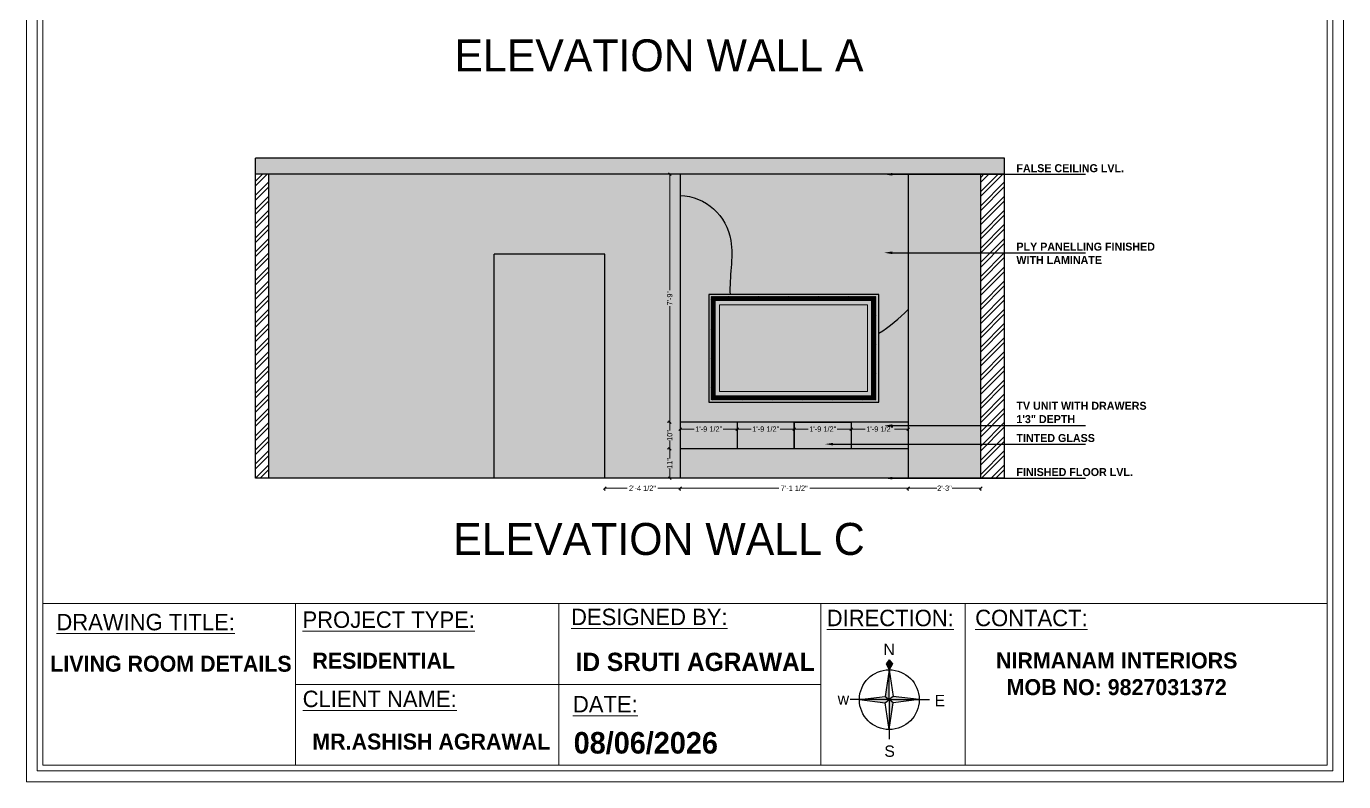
# Model space of a CAD drawing. Header units: inches. Extents: x 15448 to 46480, y -8154 to 0.
# Drawn here: x 19715.1 to 20208.8, y -6625.9 to -6342.6 of the extents above; entities that cross this region are included whole.
import ezdxf
from ezdxf import colors
from ezdxf.entities.mleader import LeaderData, LeaderLine
from ezdxf.math import Vec2, Vec3

# ---------------------------------------------------------------- set-up
doc = ezdxf.new("R2010")
doc.units = ezdxf.units.IN
doc.header["$MEASUREMENT"] = 0
for name, color, linetype in [('ELE', 5, 'Continuous'), ('FUR', 42, 'Continuous'), ('furni', 253, 'Continuous'), ('IEL-HATCH-002', 7, 'Continuous')]:
    doc.layers.add(name, color=color, linetype=linetype)
doc.layers.add('WALL', color=23, linetype='Continuous', lineweight=15)
doc.styles.add('b.k', font='verdana.ttf')
doc.styles.add('HEMI', font='stylu.ttf')
doc.styles.get("Standard").update_dxf_attribs({"font": 'arial.ttf'})
doc.dimstyles.new('STANDARD$0', dxfattribs={"dimscale": 0, "dimtxt": 6, "dimasz": 3, "dimexe": 2, "dimexo": 2, "dimgap": 0, "dimtad": 0, "dimtih": 1, "dimtoh": 1, "dimdec": 1, "dimzin": 0, "dimdsep": 46, "dimlunit": 4, "dimtxsty": 'b.k', "dimcen": 2.5, "dimclrd": 256, "dimclre": 256, "dimclrt": 256, "dimadec": 0, "dimazin": 0, "dimtfac": 1, "dimtdec": 1, "dimtofl": 0, "dimtmove": 2, "dimatfit": 2, "dimfxl": 1, "dimfrac": 2, "dimtolj": 1, "dimtzin": 0, "dimlwd": 9, "dimlwe": 9, "dimarcsym": 0})
pattern_1 = [(45, (13568.8244, -4343.7155), (-2.6516504, 2.6516504), []), (45, (13570.5922, -4343.7155), (-2.6516504, 2.6516504), [])]

# ---------------------------------------------------------------- blocks, each defined once
blk = doc.blocks.new('gjj')
at = {"layer": 'WALL', "ltscale": 0.1}
h = blk.add_hatch(dxfattribs=at)
h.set_pattern_fill('ANSI31', scale=0.736604)
h.set_pattern_definition([(45, (-20692.96799, 13986.68918), (-0.06510723097, 0.06510723097), [])])
h.paths.add_polyline_path([(7504.88, 2140.44), (7461.28, 2140.44), (7461.28, 2112.98), (7504.88, 2112.98)])
h.paths.add_polyline_path([(7503.78, 2139.34), (7503.78, 2114.09), (7462.39, 2114.09), (7462.39, 2139.34)], flags=16)
at = {"color": 7}
blk.add_lwpolyline([(7505.68, 2140.89), (7460.68, 2140.89), (7460.68, 2112.39), (7505.68, 2112.39)], close=True, dxfattribs=at)
at = {"layer": 'WALL', "color": 7, "ltscale": 0.1}
for points in [[(7462.39, 2139.34), (7503.78, 2139.34), (7503.78, 2114.09), (7462.39, 2114.09)], [(7463.49, 2138.23), (7502.67, 2138.23), (7502.67, 2115.19), (7463.49, 2115.19)]]:
    blk.add_lwpolyline(points, close=True, dxfattribs=at)
blk = doc.blocks.new('rrwtr')
at = {"xscale": 0.5603806063608664, "yscale": 0.5603806063608664, "zscale": 0.5603806063608664}
blk.add_blockref('gjj', (2821.22, 274.93), dxfattribs=at)
blk = doc.blocks.new('_Oblique')
at = {"color": 0, "linetype": 'ByBlock', "lineweight": -2}
blk.add_line((-0.5, -0.5), (0.5, 0.5), dxfattribs=at)
blk = doc.blocks.new('*D896')
at = {"color": 5, "lineweight": 9, "transparency": 16777216}
for p, q in [((20045.64, -6515.83), (20045.64, -6516.83)), ((20045.64, -6515.83), (20056.28, -6515.83)), ((20072.79, -6515.83), (20062.14, -6515.83)), ((20072.79, -6515.83), (20072.79, -6516.83))]:
    blk.add_line(p, q, dxfattribs=at)
at = {"layer": 'Defpoints', "color": 0, "transparency": 16777216}
for p in [(20045.64, -6512.06), (20072.79, -6512.06), (20045.64, -6515.83)]:
    blk.add_point(p, dxfattribs=at)
at = {"color": 5, "lineweight": 9, "transparency": 16777216, "rotation": 180}
blk.add_blockref('_Oblique', (20045.64, -6515.83), dxfattribs=at)
at = {"color": 5, "lineweight": 9, "transparency": 16777216}
blk.add_blockref('_Oblique', (20072.79, -6515.83), dxfattribs=at)
at = {"color": 5, "transparency": 16777216, "insert": (20059.21, -6515.83), "char_height": 2, "attachment_point": 5, "style": 'HEMI'}
blk.add_mtext('\\A1;2\'-3"', dxfattribs=at)
blk = doc.blocks.new('*D897')
at = {"color": 5, "lineweight": 9, "transparency": 16777216}
for p, q in [((19960.14, -6515.83), (19960.14, -6516.83)), ((19960.14, -6515.83), (19997.09, -6515.83)), ((20045.64, -6515.83), (20008.7, -6515.83)), ((20045.64, -6515.83), (20045.64, -6516.83))]:
    blk.add_line(p, q, dxfattribs=at)
at = {"layer": 'Defpoints', "color": 0, "transparency": 16777216}
for p in [(19960.14, -6512.06), (20045.64, -6512.06), (19960.14, -6515.83)]:
    blk.add_point(p, dxfattribs=at)
at = {"color": 5, "lineweight": 9, "transparency": 16777216, "rotation": 180}
blk.add_blockref('_Oblique', (19960.14, -6515.83), dxfattribs=at)
at = {"color": 5, "lineweight": 9, "transparency": 16777216}
blk.add_blockref('_Oblique', (20045.64, -6515.83), dxfattribs=at)
at = {"color": 5, "transparency": 16777216, "insert": (20002.89, -6515.83), "char_height": 2, "attachment_point": 5, "style": 'HEMI'}
blk.add_mtext('\\A1;7\'-1 1/2"', dxfattribs=at)
blk = doc.blocks.new('*D898')
at = {"color": 5, "lineweight": 9, "transparency": 16777216}
for p, q in [((19931.89, -6515.83), (19931.89, -6516.83)), ((19931.89, -6515.83), (19940.25, -6515.83)), ((19960.14, -6515.83), (19951.77, -6515.83)), ((19960.14, -6515.83), (19960.14, -6516.83))]:
    blk.add_line(p, q, dxfattribs=at)
at = {"layer": 'Defpoints', "color": 0, "transparency": 16777216}
for p in [(19931.89, -6512.06), (19960.14, -6512.06), (19931.89, -6515.83)]:
    blk.add_point(p, dxfattribs=at)
at = {"color": 5, "lineweight": 9, "transparency": 16777216, "rotation": 180}
blk.add_blockref('_Oblique', (19931.89, -6515.83), dxfattribs=at)
at = {"color": 5, "lineweight": 9, "transparency": 16777216}
blk.add_blockref('_Oblique', (19960.14, -6515.83), dxfattribs=at)
at = {"color": 5, "transparency": 16777216, "insert": (19946.01, -6515.83), "char_height": 2, "attachment_point": 5, "style": 'HEMI'}
blk.add_mtext('\\A1;2\'-4 1/2"', dxfattribs=at)
blk = doc.blocks.new('*D899')
at = {"color": 5, "lineweight": 9, "transparency": 16777216}
for p, q in [((19956.22, -6501.06), (19955.22, -6501.06)), ((19956.22, -6501.06), (19956.22, -6504.68)), ((19956.22, -6512.06), (19955.22, -6512.06)), ((19956.22, -6512.06), (19956.22, -6508.44))]:
    blk.add_line(p, q, dxfattribs=at)
at = {"layer": 'Defpoints', "color": 0, "transparency": 16777216}
for p in [(19956.22, -6501.06), (19960.14, -6501.06), (19960.14, -6512.06)]:
    blk.add_point(p, dxfattribs=at)
at = {"color": 5, "lineweight": 9, "transparency": 16777216}
for p, rotation in [((19956.22, -6501.06), 90), ((19956.22, -6512.06), 270)]:
    blk.add_blockref('_Oblique', p, dxfattribs=dict(at, rotation=rotation))
at = {"color": 5, "transparency": 16777216, "insert": (19956.22, -6506.56), "char_height": 2, "attachment_point": 5, "rotation": 90, "style": 'HEMI'}
blk.add_mtext('\\A1;11"', dxfattribs=at)
blk = doc.blocks.new('*D900')
at = {"color": 5, "lineweight": 9, "transparency": 16777216}
for p, q in [((19956.22, -6491.06), (19955.22, -6491.06)), ((19956.22, -6491.06), (19956.22, -6494.18)), ((19956.22, -6501.06), (19956.22, -6497.94)), ((19956.22, -6501.06), (19955.22, -6501.06))]:
    blk.add_line(p, q, dxfattribs=at)
at = {"layer": 'Defpoints', "color": 0, "transparency": 16777216}
for p in [(19956.22, -6491.06), (19960.14, -6491.06), (19960.14, -6501.06)]:
    blk.add_point(p, dxfattribs=at)
at = {"color": 5, "lineweight": 9, "transparency": 16777216}
for p, rotation in [((19956.22, -6491.06), 90), ((19956.22, -6501.06), 270)]:
    blk.add_blockref('_Oblique', p, dxfattribs=dict(at, rotation=rotation))
at = {"color": 5, "transparency": 16777216, "insert": (19956.22, -6496.06), "char_height": 2, "attachment_point": 5, "rotation": 90, "style": 'HEMI'}
blk.add_mtext('\\A1;10"', dxfattribs=at)
blk = doc.blocks.new('*D901')
at = {"color": 5, "lineweight": 9, "transparency": 16777216}
for p, q in [((19956.22, -6398.06), (19955.22, -6398.06)), ((19956.22, -6398.06), (19956.22, -6441.58)), ((19956.22, -6491.06), (19956.22, -6447.54)), ((19956.22, -6491.06), (19955.22, -6491.06))]:
    blk.add_line(p, q, dxfattribs=at)
at = {"layer": 'Defpoints', "color": 0, "transparency": 16777216}
for p in [(19956.22, -6398.06), (19960.14, -6398.06), (19960.14, -6491.06)]:
    blk.add_point(p, dxfattribs=at)
at = {"color": 5, "lineweight": 9, "transparency": 16777216}
for p, rotation in [((19956.22, -6398.06), 90), ((19956.22, -6491.06), 270)]:
    blk.add_blockref('_Oblique', p, dxfattribs=dict(at, rotation=rotation))
at = {"color": 5, "transparency": 16777216, "insert": (19956.22, -6444.56), "char_height": 2, "attachment_point": 5, "rotation": 90, "style": 'HEMI'}
blk.add_mtext('\\A1;7\'-9"', dxfattribs=at)
blk = doc.blocks.new('*D902')
at = {"color": 5, "lineweight": 9, "transparency": 16777216}
for p, q in [((19960.14, -6493.66), (19960.14, -6494.66)), ((19960.14, -6493.66), (19965.36, -6493.66)), ((19981.52, -6493.66), (19976.3, -6493.66)), ((19981.52, -6493.66), (19981.52, -6494.66))]:
    blk.add_line(p, q, dxfattribs=at)
at = {"layer": 'Defpoints', "color": 0, "transparency": 16777216}
for p in [(19960.14, -6491.06), (19981.52, -6491.06), (19981.52, -6493.66)]:
    blk.add_point(p, dxfattribs=at)
at = {"color": 5, "lineweight": 9, "transparency": 16777216, "rotation": 180}
blk.add_blockref('_Oblique', (19960.14, -6493.66), dxfattribs=at)
at = {"color": 5, "lineweight": 9, "transparency": 16777216}
blk.add_blockref('_Oblique', (19981.52, -6493.66), dxfattribs=at)
at = {"color": 5, "transparency": 16777216, "insert": (19970.83, -6493.66), "char_height": 2, "attachment_point": 5, "style": 'HEMI'}
blk.add_mtext('\\A1;1\'-9 1/2"', dxfattribs=at)
blk = doc.blocks.new('*D903')
at = {"color": 5, "lineweight": 9, "transparency": 16777216}
for p, q in [((19981.52, -6493.66), (19981.52, -6494.66)), ((19981.52, -6493.66), (19986.74, -6493.66)), ((20002.89, -6493.66), (19997.67, -6493.66)), ((20002.89, -6493.66), (20002.89, -6494.66))]:
    blk.add_line(p, q, dxfattribs=at)
at = {"layer": 'Defpoints', "color": 0, "transparency": 16777216}
for p in [(19981.52, -6491.06), (20002.89, -6491.06), (20002.89, -6493.66)]:
    blk.add_point(p, dxfattribs=at)
at = {"color": 5, "lineweight": 9, "transparency": 16777216, "rotation": 180}
blk.add_blockref('_Oblique', (19981.52, -6493.66), dxfattribs=at)
at = {"color": 5, "lineweight": 9, "transparency": 16777216}
blk.add_blockref('_Oblique', (20002.89, -6493.66), dxfattribs=at)
at = {"color": 5, "transparency": 16777216, "insert": (19992.2, -6493.66), "char_height": 2, "attachment_point": 5, "style": 'HEMI'}
blk.add_mtext('\\A1;1\'-9 1/2"', dxfattribs=at)
blk = doc.blocks.new('*D904')
at = {"color": 5, "lineweight": 9, "transparency": 16777216}
for p, q in [((20002.89, -6493.66), (20002.89, -6494.66)), ((20002.89, -6493.66), (20008.11, -6493.66)), ((20024.27, -6493.66), (20019.04, -6493.66)), ((20024.27, -6493.66), (20024.27, -6494.66))]:
    blk.add_line(p, q, dxfattribs=at)
at = {"layer": 'Defpoints', "color": 0, "transparency": 16777216}
for p in [(20002.89, -6491.06), (20024.27, -6491.06), (20024.27, -6493.66)]:
    blk.add_point(p, dxfattribs=at)
at = {"color": 5, "lineweight": 9, "transparency": 16777216, "rotation": 180}
blk.add_blockref('_Oblique', (20002.89, -6493.66), dxfattribs=at)
at = {"color": 5, "lineweight": 9, "transparency": 16777216}
blk.add_blockref('_Oblique', (20024.27, -6493.66), dxfattribs=at)
at = {"color": 5, "transparency": 16777216, "insert": (20013.58, -6493.66), "char_height": 2, "attachment_point": 5, "style": 'HEMI'}
blk.add_mtext('\\A1;1\'-9 1/2"', dxfattribs=at)
blk = doc.blocks.new('*D905')
at = {"color": 5, "lineweight": 9, "transparency": 16777216}
for p, q in [((20024.27, -6493.66), (20024.27, -6494.66)), ((20024.27, -6493.66), (20029.49, -6493.66)), ((20045.64, -6493.66), (20040.42, -6493.66)), ((20045.64, -6493.66), (20045.64, -6494.66))]:
    blk.add_line(p, q, dxfattribs=at)
at = {"layer": 'Defpoints', "color": 0, "transparency": 16777216}
for p in [(20024.27, -6491.06), (20045.64, -6491.06), (20045.64, -6493.66)]:
    blk.add_point(p, dxfattribs=at)
at = {"color": 5, "lineweight": 9, "transparency": 16777216, "rotation": 180}
blk.add_blockref('_Oblique', (20024.27, -6493.66), dxfattribs=at)
at = {"color": 5, "lineweight": 9, "transparency": 16777216}
blk.add_blockref('_Oblique', (20045.64, -6493.66), dxfattribs=at)
at = {"color": 5, "transparency": 16777216, "insert": (20034.95, -6493.66), "char_height": 2, "attachment_point": 5, "style": 'HEMI'}
blk.add_mtext('\\A1;1\'-9 1/2"', dxfattribs=at)
blk = doc.blocks.new('A$C470D500B')
at = {"layer": 'ELE', "true_color": 0xed1f24}
h = blk.add_hatch(color=240, dxfattribs=at)
h.paths.add_polyline_path([(25.36, 49.16), (23.85, 47.28), (25.36, 44.35)])
h.paths.add_polyline_path([(25.36, 44.35), (26.88, 47.28), (25.36, 49.16)])
at = {"layer": 'ELE', "true_color": 0x000000}
h = blk.add_hatch(color=18, dxfattribs=at)
h.paths.add_polyline_path([(27.34, 28.11), (25.36, 29.71), (25.36, 15.08)])
h.paths.add_polyline_path([(40, 29.71), (27.34, 31.31), (25.36, 29.71)])
h.paths.add_polyline_path([(25.36, 44.35), (23.38, 31.31), (25.36, 29.71)])
h.paths.add_polyline_path([(23.38, 28.11), (25.36, 29.71), (10.73, 29.71)])
at = {"layer": 'ELE', "color": 240, "true_color": 0xed1f24}
for p, q in [((25.36, 49.16), (23.85, 47.28)), ((23.85, 47.28), (25.36, 44.35)), ((25.36, 49.16), (26.88, 47.28)), ((25.36, 44.35), (25.36, 49.16)), ((26.88, 47.28), (25.36, 44.35))]:
    blk.add_line(p, q, dxfattribs=at)
at = {"layer": 'ELE', "color": 18, "true_color": 0x000000}
for p, q in [((25.36, 44.35), (23.38, 31.31)), ((25.36, 29.71), (25.36, 44.35)), ((25.36, 44.35), (27.34, 31.31)), ((10.73, 29.71), (6.3, 29.71)), ((10.73, 29.71), (6.3, 29.71)), ((10.73, 29.71), (23.38, 31.31)), ((25.36, 29.71), (10.73, 29.71)), ((10.73, 29.71), (23.38, 28.11)), ((23.38, 31.31), (25.36, 29.71)), ((23.38, 28.11), (25.36, 29.71)), ((25.36, 15.08), (23.38, 28.11)), ((27.34, 31.31), (25.36, 29.71)), ((25.36, 29.71), (25.36, 15.08)), ((27.34, 28.11), (25.36, 29.71)), ((25.36, 29.71), (40, 29.71)), ((25.36, 15.08), (27.34, 28.11)), ((40, 29.71), (27.34, 31.31)), ((40, 29.71), (27.34, 28.11)), ((40, 29.71), (45.12, 29.71)), ((40, 29.71), (45.12, 29.71)), ((25.36, 15.08), (25.36, 10.4))]:
    blk.add_line(p, q, dxfattribs=at)
blk.add_circle((25.36, 29.71), 14.63, dxfattribs=at)
at = {"layer": 'ELE', "color": 240, "true_color": 0xed1f24}
blk.add_text('N', height=5.54, dxfattribs=at).set_placement((22.5, 51.52))
at = {"layer": 'ELE', "color": 18, "true_color": 0x000000}
for s, p in [('w', (0.11, 27.33)), ('E', (47.54, 26.51)), ('S', (22.95, 1.72))]:
    blk.add_text(s, height=5.54, dxfattribs=at).set_placement(p)

msp = doc.modelspace()

# ---------------------------------------------------------------- hatches: boundary and pattern name
at = {"layer": 'IEL-HATCH-002', "true_color": 0x636466, "transparency": 33554687}
h = msp.add_hatch(dxfattribs=at)
h.set_pattern_fill('AR-CONC', color=251)
h.set_pattern_definition([(50, (-9.6645, 47.3645), (7.1726018, -0.6275213), [0.75, -8.25]), (355, (-9.6645, 47.3645), (-1.3875133, 7.5219213), [0.6, -6.6]), (100.451444, (-9.067, 47.312), (5.7850885, 6.8944), [0.637402, -7.011421]), (46.1842, (-9.6645, 49.3645), (10.6724133, -1.6551928), [1.125, -12.375]), (96.635635, (-8.775, 49.227), (9.3466195, 9.741186), [0.9561034, -10.5171376]), (351.184164, (-9.664, 49.364), (9.3466195, 9.741186), [0.9, -9.9]), (21, (-8.6645, 48.8645), (5.9690705, -4.0261889), [0.75, -8.25]), (326, (-8.6645, 48.8645), (2.4331533, 7.2515005), [0.6, -6.6]), (71.451445, (-8.167, 48.529), (8.4022238, 3.2253115), [0.637402, -7.011421]), (37.5, (-9.6645, 47.3645), (0.12159855, 3.32893854), [0, -6.52, 0, -6.7, 0, -6.625]), (7.5, (-9.6645, 47.3645), (2.6306954, 3.9441171), [0, -3.82, 0, -6.37, 0, -2.525]), (327.5, (-11.8945, 47.3645), (5.33822436, -0.22554872), [0, -2.5, 0, -7.8, 0, -10.35]), (317.5, (-12.8945, 47.3645), (5.8318617, 1.0010498), [0, -3.25, 0, -5.18, 0, -7.35])])
h.paths.add_polyline_path([(20081.74, -6392.06), (19800.93, -6392.06), (19800.93, -6398.06), (20081.74, -6398.06)])
at = {"layer": 'IEL-HATCH-002', "true_color": 0xf7abae, "transparency": 33554687}
h = msp.add_hatch(dxfattribs=at)
h.set_pattern_fill('ANSI32', color=241, scale=10)
h.set_pattern_definition(pattern_1)
h.paths.add_polyline_path([(19805.93, -6398.06), (19800.93, -6398.06), (19800.93, -6512.06), (19805.93, -6512.06)])
at = {"layer": 'IEL-HATCH-002', "true_color": 0xf0e9e5, "transparency": 33554687}
h = msp.add_hatch(color=254, dxfattribs=at)
h.dxf.hatch_style = 1
h.paths.add_polyline_path([(19960.14, -6398.06), (19805.93, -6398.06), (19805.93, -6512.06), (19890.39, -6512.06), (19890.39, -6428.06), (19931.89, -6428.06), (19931.89, -6512.06), (19960.14, -6512.06)])
h.paths.add_polyline_path([(20072.79, -6398.06), (20045.64, -6398.06), (20045.64, -6512.06), (20072.79, -6512.06)])
at = {"layer": 'IEL-HATCH-002', "true_color": 0xc9ad92, "transparency": 33554687}
h = msp.add_hatch(color=253, dxfattribs=at)
h.dxf.hatch_style = 1
edge = h.paths.add_edge_path()
edge.add_line((20045.64, -6398.06), (19960.14, -6398.06))
edge.add_line((19960.14, -6398.06), (19960.14, -6406.01))
edge.add_spline(control_points=[(19960.14, -6406.01), (19969.85, -6406.43), (19982.76, -6418.35), (19978.46, -6436.75), (19978.84, -6443.21)], knot_values=[1.965681, 1.965681, 1.965681, 1.965681, 31.302528, 51.16558, 51.16558, 51.16558, 51.16558], degree=3, periodic=0)
edge.add_line((19978.84, -6443.21), (20034.58, -6443.21))
edge.add_line((20034.58, -6443.21), (20034.58, -6457.72))
edge.add_spline(control_points=[(20034.58, -6457.72), (20038.59, -6455.24), (20042.21, -6452.18), (20045.64, -6448.83)], knot_values=[114.928011, 114.928011, 114.928011, 114.928011, 129.081498, 129.081498, 129.081498, 129.081498], degree=3, periodic=0)
edge.add_line((20045.64, -6448.83), (20045.64, -6398.06))
h.paths.add_polyline_path([(19981.52, -6491.06), (19960.14, -6491.06), (19960.14, -6501.06), (19981.52, -6501.06)])
h.paths.add_polyline_path([(20002.89, -6491.06), (19981.52, -6491.06), (19981.52, -6501.06), (20002.89, -6501.06)])
h.paths.add_polyline_path([(20045.64, -6491.06), (20024.27, -6491.06), (20024.27, -6501.06), (20045.64, -6501.06)])
at = {"layer": 'IEL-HATCH-002', "true_color": 0xf7abae, "transparency": 33554687}
h = msp.add_hatch(dxfattribs=at)
h.set_pattern_fill('ANSI32', color=241, scale=10)
h.set_pattern_definition(pattern_1)
h.paths.add_polyline_path([(20081.74, -6398.06), (20072.79, -6398.06), (20072.79, -6512.06), (20081.74, -6512.06)])
at = {"layer": 'IEL-HATCH-002', "true_color": 0xe6d9cc, "transparency": 33554687}
h = msp.add_hatch(color=254, dxfattribs=at)
h.dxf.hatch_style = 1
edge = h.paths.add_edge_path()
edge.add_spline(control_points=[(19978.84, -6443.21), (19978.46, -6436.75), (19982.76, -6418.35), (19969.85, -6406.43), (19960.14, -6406.01)], knot_values=[1.965681, 1.965681, 1.965681, 1.965681, 21.828733, 51.16558, 51.16558, 51.16558, 51.16558], degree=3, periodic=0)
edge.add_line((19960.14, -6406.01), (19960.14, -6491.06))
edge.add_line((19960.14, -6491.06), (20045.64, -6491.06))
edge.add_line((20045.64, -6491.06), (20045.64, -6448.83))
edge.add_spline(control_points=[(20045.64, -6448.83), (20042.21, -6452.18), (20038.59, -6455.24), (20034.58, -6457.72)], knot_values=[114.928011, 114.928011, 114.928011, 114.928011, 129.081498, 129.081498, 129.081498, 129.081498], degree=3, periodic=0)
edge.add_line((20034.58, -6457.72), (20034.58, -6483.56))
edge.add_line((20034.58, -6483.56), (19970.87, -6483.56))
edge.add_line((19970.87, -6483.56), (19970.87, -6443.21))
edge.add_line((19970.87, -6443.21), (19978.84, -6443.21))
h.paths.add_polyline_path([(20045.64, -6501.06), (19960.14, -6501.06), (19960.14, -6512.06), (20045.64, -6512.06)])
at = {"layer": 'IEL-HATCH-002', "true_color": 0xad8771, "transparency": 33554687}
h = msp.add_hatch(color=23, dxfattribs=at)
h.dxf.hatch_style = 1
h.paths.add_polyline_path([(19931.89, -6428.06), (19890.39, -6428.06), (19890.39, -6512.06), (19931.89, -6512.06)])
at = {"layer": 'IEL-HATCH-002', "true_color": 0x636466, "transparency": 33554687}
h = msp.add_hatch(color=251, dxfattribs=at)
h.dxf.hatch_style = 1
h.paths.add_polyline_path([(20031.88, -6445.41), (19973.29, -6445.41), (19973.29, -6481.16), (20031.88, -6481.16)], flags=0)
h.paths.add_polyline_path([(20030.32, -6446.97), (20030.32, -6479.59), (19974.85, -6479.59), (19974.85, -6446.97)], flags=0)
h.paths.add_polyline_path([(20034.58, -6443.21), (19970.87, -6443.21), (19970.87, -6483.56), (20034.58, -6483.56)])
h.paths.add_polyline_path([(20031.88, -6445.41), (20031.88, -6481.16), (19973.29, -6481.16), (19973.29, -6445.41)], flags=16)
h = msp.add_hatch(color=251, dxfattribs=at)
h.dxf.hatch_style = 1
h.paths.add_polyline_path([(20031.88, -6445.41), (19973.29, -6445.41), (19973.29, -6481.16), (20031.88, -6481.16)])
h.paths.add_polyline_path([(20030.32, -6446.97), (20030.32, -6479.59), (19974.85, -6479.59), (19974.85, -6446.97)], flags=16)
at = {"layer": 'IEL-HATCH-002', "true_color": 0x939598, "transparency": 33554687}
h = msp.add_hatch(color=252, dxfattribs=at)
h.dxf.hatch_style = 1
h.paths.add_polyline_path([(20030.32, -6446.97), (19974.85, -6446.97), (19974.85, -6479.59), (20030.32, -6479.59)])
h = msp.add_hatch(color=252, dxfattribs=at)
h.dxf.hatch_style = 1
h.paths.add_polyline_path([(20024.27, -6491.06), (20002.89, -6491.06), (20002.89, -6501.06), (20024.27, -6501.06)])

# ---------------------------------------------------------------- linework, layer by layer
for p, q in [((19800.93, -6512.06), (19800.93, -6392.06)), ((20081.74, -6392.06), (19800.93, -6392.06)), ((20081.74, -6512.06), (20081.74, -6392.06)), ((20081.74, -6398.06), (19800.93, -6398.06)), ((19805.93, -6512.06), (19805.93, -6398.06)), ((19960.14, -6398.06), (19960.14, -6512.06)), ((20045.64, -6398.06), (20045.64, -6512.06)), ((20072.79, -6512.06), (20072.79, -6398.06)), ((19890.39, -6512.06), (19890.39, -6428.06)), ((19931.89, -6428.06), (19890.39, -6428.06)), ((19931.89, -6512.06), (19931.89, -6428.06)), ((20045.64, -6491.06), (19960.14, -6491.06)), ((19981.52, -6491.06), (19981.52, -6501.06)), ((20002.89, -6491.06), (20002.89, -6501.06)), ((20024.27, -6491.06), (20024.27, -6501.06)), ((20045.64, -6501.06), (19960.14, -6501.06)), ((20081.74, -6512.06), (19800.93, -6512.06))]:
    msp.add_line(p, q)
at = {"color": 18, "lineweight": 5, "true_color": 0x000000}
for p, q in [((19815.99, -6559.1), (19815.99, -6619.7)), ((19914.68, -6559.1), (19914.68, -6619.7)), ((20012.86, -6559.1), (20012.86, -6619.7)), ((20066.92, -6559.1), (20066.92, -6619.7)), ((19914.68, -6589.4), (19815.99, -6589.4)), ((19914.68, -6589.4), (20012.86, -6589.4))]:
    msp.add_line(p, q, dxfattribs=at)
msp.add_lwpolyline([(20002.89, -6491.06), (20024.27, -6491.06), (20024.27, -6501.06), (20002.89, -6501.06)], close=True)
msp.add_open_spline([(19960.14, -6406.01), (19969.85, -6406.43), (19982.76, -6418.35), (19978.46, -6436.75), (19978.84, -6443.21)], degree=3, knots=[1.965681, 1.965681, 1.965681, 1.965681, 31.302528, 51.16558, 51.16558, 51.16558, 51.16558])
msp.add_open_spline([(20034.58, -6457.72), (20038.59, -6455.24), (20042.21, -6452.18), (20045.64, -6448.83)], degree=3)
for p in [(19981.52, -6491.06), (20002.89, -6491.06), (20024.27, -6491.06)]:
    msp.add_point(p)
at = {"layer": 'furni', "color": 18, "lineweight": 5, "true_color": 0x000000}
msp.add_line((20202.67, -6559.1), (19721.22, -6559.1), dxfattribs=at)
for points in [[(19715.05, -6625.87), (19715.05, -5934.86), (20208.84, -5934.86), (20208.84, -6625.87)], [(19719.16, -6621.76), (19719.16, -5938.98), (20204.72, -5938.98), (20204.72, -6621.76)], [(19721.22, -6619.7), (19721.22, -5941.03), (20202.67, -5941.03), (20202.67, -6619.7)]]:
    msp.add_lwpolyline(points, close=True, dxfattribs=at)

# ---------------------------------------------------------------- block references
at = {"xscale": 2.526369735981252, "yscale": 2.526369735981252, "zscale": 2.526369735981252}
msp.add_blockref('rrwtr', (2281.12, -10168.72), dxfattribs=at)
at = {"layer": 'FUR', "lineweight": 5, "xscale": 0.7659160804203751, "yscale": 0.7659160804203751, "zscale": 0.7659160804203751}
msp.add_blockref('A$C470D500B', (20019.09, -6617.87), dxfattribs=at)

# ---------------------------------------------------------------- texts
at = {"color": 0, "lineweight": 5, "char_height": 12, "attachment_point": 3, "rotation": 0.0094, "style": 'HEMI'}
for s, insert in [('\\pxqc;ELEVATION WALL A', (20040.33, -6347.48)), ('\\pxqc;ELEVATION WALL C', (20040.33, -6528.84))]:
    msp.add_mtext_dynamic_manual_height_columns(s, width=176.3022, gutter_width=18.23, heights=[0], dxfattribs=dict(at, insert=insert))
at = {"color": 5, "lineweight": 5, "char_height": 3, "attachment_point": 1, "rotation": 359.9906, "style": 'HEMI'}
for s, insert, width in [('{\\fStylus BT|b1|i0|c0|p34;FALSE CEILING LVL.}', (20086.17, -6394.3), 38.1948), ('{\\fStylus BT|b1|i0|c0|p34;PLY PANELLING FINISHED WITH LAMINATE}', (20086.17, -6423.72), 57.6714), ('{\\fStylus BT|b1|i0|c0|p34;TV UNIT WITH DRAWERS\\P1\'3" DEPTH}', (20086.17, -6483.4), 49.7359), ('{\\fStylus BT|b1|i0|c0|p34;TINTED GLASS }', (20086.17, -6495.49), 57.6714), ('{\\fStylus BT|b1|i0|c0|p34;FINISHED FLOOR LVL.}', (20086.17, -6508.26), 52.304)]:
    msp.add_mtext(s, dxfattribs=dict(at, insert=insert, width=width))
at = {"lineweight": 5, "attachment_point": 1, "rotation": 359.9906, "style": 'HEMI'}
for s, insert, char_height, width in [('{\\LPROJECT TYPE:}', (19818.57, -6562.02), 6.1679, 64.7884), ('{\\LDESIGNED BY:}', (19919.23, -6561), 6.1679, 65.1563), ('{\\LDIRECTION:}', (20015.06, -6561.39), 6.1679, 47.7083), ('{\\LCONTACT:}', (20070.72, -6561.39), 6.1679, 47.7083), ('{\\LDRAWING TITLE:}', (19726.31, -6562.93), 6.1679, 68.6758), ('{\\fStylus BT|b1|i0|c0|p34;LIVING ROOM DETAILS}', (19724.02, -6578.62), 6, 178.7164), ('{\\fStylus BT|b1|i0|c0|p34;RESIDENTIAL}', (19822.27, -6577.51), 6, 90.8966), ('{\\fStylus BT|b1|i0|c0|p34;ID SRUTI AGRAWAL}', (19920.96, -6577.51), 6.8532, 90.8966), ('\\pxqc;{\\fStylus BT|b1|i0|c0|p34;NIRMANAM INTERIORS\\PMOB NO: 9827031372}', (20072.75, -6577.41), 6, 102.0407), ('{\\LCLIENT NAME:}', (19818.63, -6591.74), 6.1679, 63.7283), ('{\\LDATE:}', (19919.94, -6593.72), 6.168, 47.7083), ('{\\fStylus BT|b1|i0|c0|p34;08/06/2026}', (19920.22, -6607.25), 8.0774, 62.4787), ('{\\fStylus BT|b1|i0|c0|p34;MR.ASHISH AGRAWAL}', (19822.27, -6607.82), 6, 90.8966)]:
    msp.add_mtext(s, dxfattribs=dict(at, insert=insert, char_height=char_height, width=width))

# ---------------------------------------------------------------- dimensions: what is measured, and where the dimension line sits
for base, p1, p2, picture, middle in [((19956.22, -6398.06), (19960.14, -6491.06), (19960.14, -6398.06), '*D901', (19956.22, -6444.56)), ((19956.22, -6491.06), (19960.14, -6501.06), (19960.14, -6491.06), '*D900', (19956.22, -6496.06)), ((19956.22, -6501.06), (19960.14, -6512.06), (19960.14, -6501.06), '*D899', (19956.22, -6506.56))]:
    dim = msp.add_linear_dim(base=base, p1=p1, p2=p2, angle=90, dimstyle='STANDARD$0', override={"dimscale": 1, "dimtxt": 2, "dimasz": 1, "dimexe": 1, "dimexo": 1, "dimtih": 0, "dimtoh": 0, "dimtxsty": 'HEMI', "dimblk": 'Oblique', "dimclrd": 5, "dimclre": 5, "dimclrt": 5, "dimldrblk": 'Oblique', "dimfxl": 0, "dimfxlon": 1})
    dim.commit()
    dim.dimension.update_dxf_attribs({"geometry": picture, "text_midpoint": middle})
for base, p1, p2, picture, middle in [((19981.52, -6493.66), (19960.14, -6491.06), (19981.52, -6491.06), '*D902', (19970.83, -6493.66)), ((20002.89, -6493.66), (19981.52, -6491.06), (20002.89, -6491.06), '*D903', (19992.2, -6493.66)), ((20024.27, -6493.66), (20002.89, -6491.06), (20024.27, -6491.06), '*D904', (20013.58, -6493.66)), ((20045.64, -6493.66), (20024.27, -6491.06), (20045.64, -6491.06), '*D905', (20034.95, -6493.66)), ((19931.8853, -6515.8305), (19960.1416, -6512.0627), (19931.8853, -6512.0627), '*D898', (19946.0134, -6515.8305)), ((19960.14, -6515.83), (20045.64, -6512.06), (19960.14, -6512.06), '*D897', (20002.89, -6515.83)), ((20045.64, -6515.8305), (20072.7855, -6512.0627), (20045.64, -6512.0627), '*D896', (20059.2128, -6515.8305))]:
    dim = msp.add_linear_dim(base=base, p1=p1, p2=p2, dimstyle='STANDARD$0', override={"dimscale": 1, "dimtxt": 2, "dimasz": 1, "dimexe": 1, "dimexo": 1, "dimtih": 0, "dimtoh": 0, "dimtxsty": 'HEMI', "dimblk": 'Oblique', "dimclrd": 5, "dimclre": 5, "dimclrt": 5, "dimldrblk": 'Oblique', "dimfxl": 0, "dimfxlon": 1})
    dim.commit()
    dim.dimension.update_dxf_attribs({"geometry": picture, "text_midpoint": middle})

# ---------------------------------------------------------------- leaders
at = {"color": 5, "lineweight": 5}
ml = msp.add_multileader_mtext('Standard', dxfattribs=at)
ml.set_content('', color=5)
ml.set_leader_properties()
ml.build(insert=Vec2(0, 0))
ml.multileader.update_dxf_attribs({"text_right_attachment_type": 6, "dogleg_length": 0.36, "arrow_head_size": 3})
ctx = ml.context
ctx.base_point, ctx.char_height, ctx.arrow_head_size, ctx.landing_gap_size, ctx.plane_origin = Vec3(20112.09, -6398.1), 0.18, 3, 0.09, Vec3(20053.05, -6398.1)
ctx.right_attachment = 6
notes = []
notes.append((ctx, [(0, (1, 1, 0), (20111.73, -6398.1), (1, 0), 0.36, [(0, [(20036.62, -6398.1)], 0, [])])]))
ctx.mtext.insert, ctx.mtext.flow_direction = Vec3(20112.18, -6398.01), 5
ml = msp.add_multileader_mtext('Standard', dxfattribs=at)
ml.set_content('', color=5)
ml.set_leader_properties()
ml.build(insert=Vec2(0, 0))
ml.multileader.update_dxf_attribs({"text_right_attachment_type": 6, "dogleg_length": 0.36, "arrow_head_size": 3})
ctx = ml.context
ctx.base_point, ctx.char_height, ctx.arrow_head_size, ctx.landing_gap_size, ctx.plane_origin = Vec3(20112.09, -6427.52), 0.18, 3, 0.09, Vec3(20053.05, -6427.52)
ctx.right_attachment = 6
notes.append((ctx, [(0, (1, 1, 0), (20111.73, -6427.52), (1, 0), 0.36, [(0, [(20036.62, -6427.52)], 0, [])])]))
ctx.mtext.insert, ctx.mtext.flow_direction = Vec3(20112.18, -6427.43), 5
ml = msp.add_multileader_mtext('Standard', dxfattribs=at)
ml.set_content('', color=5)
ml.set_leader_properties()
ml.build(insert=Vec2(0, 0))
ml.multileader.update_dxf_attribs({"text_right_attachment_type": 6, "dogleg_length": 0.36, "arrow_head_size": 3})
ctx = ml.context
ctx.base_point, ctx.char_height, ctx.arrow_head_size, ctx.landing_gap_size, ctx.plane_origin = Vec3(20112.09, -6492.36), 0.18, 3, 0.09, Vec3(20053.05, -6492.36)
ctx.right_attachment = 6
notes.append((ctx, [(0, (1, 1, 0), (20111.73, -6492.36), (1, 0), 0.36, [(0, [(20036.62, -6492.36)], 0, [])])]))
ctx.mtext.insert, ctx.mtext.flow_direction = Vec3(20112.18, -6492.27), 5
ml = msp.add_multileader_mtext('Standard', dxfattribs=at)
ml.set_content('', color=5)
ml.set_leader_properties()
ml.build(insert=Vec2(0, 0))
ml.multileader.update_dxf_attribs({"text_right_attachment_type": 6, "dogleg_length": 0.36, "arrow_head_size": 3})
ctx = ml.context
ctx.base_point, ctx.char_height, ctx.arrow_head_size, ctx.landing_gap_size, ctx.plane_origin = Vec3(20112.09, -6499.29), 0.18, 3, 0.09, Vec3(20053.05, -6499.29)
ctx.right_attachment = 6
notes.append((ctx, [(0, (1, 1, 0), (20111.73, -6499.29), (1, 0), 0.36, [(0, [(20014.42, -6499.29)], 0, [])])]))
ctx.mtext.insert, ctx.mtext.flow_direction = Vec3(20112.18, -6499.2), 5
ml = msp.add_multileader_mtext('Standard', dxfattribs=at)
ml.set_content('', color=5)
ml.set_leader_properties()
ml.build(insert=Vec2(0, 0))
ml.multileader.update_dxf_attribs({"text_right_attachment_type": 6, "dogleg_length": 0.36, "arrow_head_size": 3})
ctx = ml.context
ctx.base_point, ctx.char_height, ctx.arrow_head_size, ctx.landing_gap_size, ctx.plane_origin = Vec3(20112.09, -6512.06), 0.18, 3, 0.09, Vec3(20053.05, -6512.06)
ctx.right_attachment = 6
notes.append((ctx, [(0, (1, 1, 0), (20111.73, -6512.06), (1, 0), 0.36, [(0, [(20036.62, -6512.06)], 0, [])])]))
ctx.mtext.insert, ctx.mtext.flow_direction = Vec3(20112.18, -6511.97), 5
for ctx, leaders in notes:
    for number, flags, end, landing, length, lines in leaders:
        leader = LeaderData()
        leader.index, (leader.has_last_leader_line, leader.has_dogleg_vector, leader.attachment_direction) = number, flags
        leader.last_leader_point, leader.dogleg_vector, leader.dogleg_length = Vec3(end), Vec3(landing), length
        for number, points, colour, breaks in lines:
            line = LeaderLine()
            line.index, line.vertices, line.color, line.breaks = number, Vec3.list(points), colors.encode_raw_color(colour), breaks
            leader.lines.append(line)
        ctx.leaders.append(leader)

doc.saveas('drawing.dxf')
